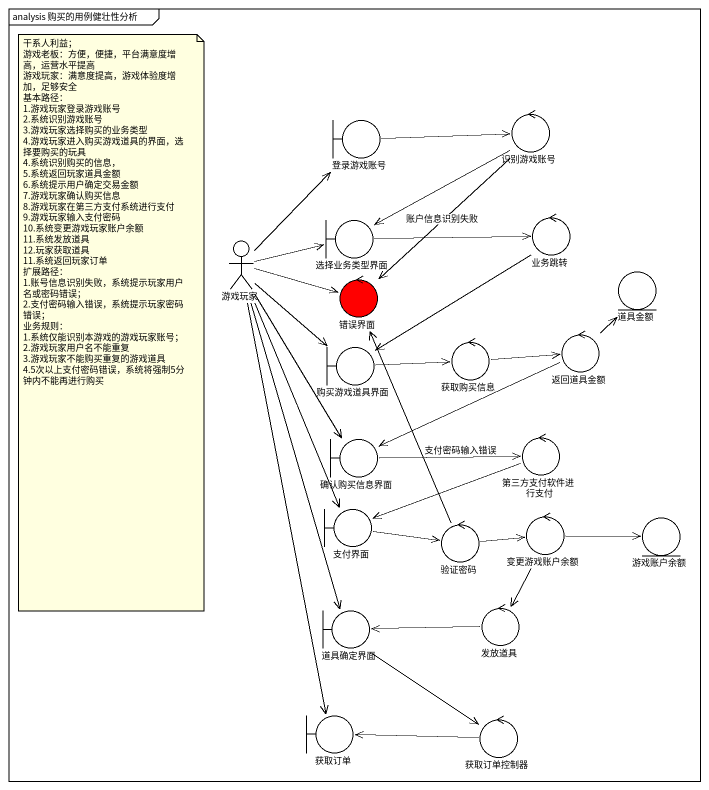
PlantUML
@startuml
mainframe analysis 购买的用例健壮性分析
control 识别游戏账号
boundary 登录游戏账号
boundary 选择业务类型界面
control 业务跳转
actor 游戏玩家
entity 道具金额
control 错误界面 #FF0000
boundary 购买游戏道具界面
control 获取购买信息
control 返回道具金额
boundary 确认购买信息界面
control 第三方支付软件进行支付
boundary 支付界面
control 验证密码
control 变更游戏账户余额
entity 游戏账户余额
boundary 道具确定界面
control 发放道具
boundary 获取订单
control 获取订单控制器
识别游戏账号 --> 选择业务类型界面
识别游戏账号 --> 错误界面 : 账户信息识别失败
登录游戏账号 -right-> 识别游戏账号
选择业务类型界面 -right-> 业务跳转
业务跳转 --> 购买游戏道具界面
游戏玩家 -up-> 登录游戏账号
游戏玩家 -right-> 选择业务类型界面
游戏玩家 -right-> 错误界面
游戏玩家 --> 购买游戏道具界面
游戏玩家 --> 确认购买信息界面
游戏玩家 --> 支付界面
游戏玩家 --> 道具确定界面
游戏玩家 --> 获取订单
购买游戏道具界面 -right-> 获取购买信息
获取购买信息 -right-> 返回道具金额
返回道具金额 -up-> 道具金额
返回道具金额 -left-> 确认购买信息界面
确认购买信息界面 -right-> 第三方支付软件进行支付
第三方支付软件进行支付 -left-> 支付界面
支付界面 -right-> 验证密码
验证密码 -up-> 错误界面 : 支付密码输入错误
验证密码 -right-> 变更游戏账户余额
变更游戏账户余额 -right-> 游戏账户余额
变更游戏账户余额 --> 发放道具
道具确定界面 --> 获取订单控制器
发放道具 -left-> 道具确定界面
获取订单控制器 -left-> 获取订单
note as N1
  干系人利益；
  游戏老板：方便，便捷，平台满意度增高，运营水平提高
  游戏玩家：满意度提高，游戏体验度增加，足够安全
  基本路径：
  1.游戏玩家登录游戏账号
  2.系统识别游戏账号
  3.游戏玩家选择购买的业务类型
  4.游戏玩家进入购买游戏道具的界面，选择要购买的玩具
  4.系统识别购买的信息，
  5.系统返回玩家道具金额
  6.系统提示用户确定交易金额
  7.游戏玩家确认购买信息
  8.游戏玩家在第三方支付系统进行支付
  9.游戏玩家输入支付密码
  10.系统变更游戏玩家账户余额
  11.系统发放道具
  12.玩家获取道具
  11.系统返回玩家订单
  扩展路径：
  1.账号信息识别失败，系统提示玩家用户名或密码错误；
  2.支付密码输入错误，系统提示玩家密码错误；
  业务规则：
  1.系统仅能识别本游戏的游戏玩家账号；
  2.游戏玩家用户名不能重复
  3.游戏玩家不能购买重复的游戏道具
  4.5次以上支付密码错误，系统将强制5分钟内不能再进行购买
end note
@enduml
